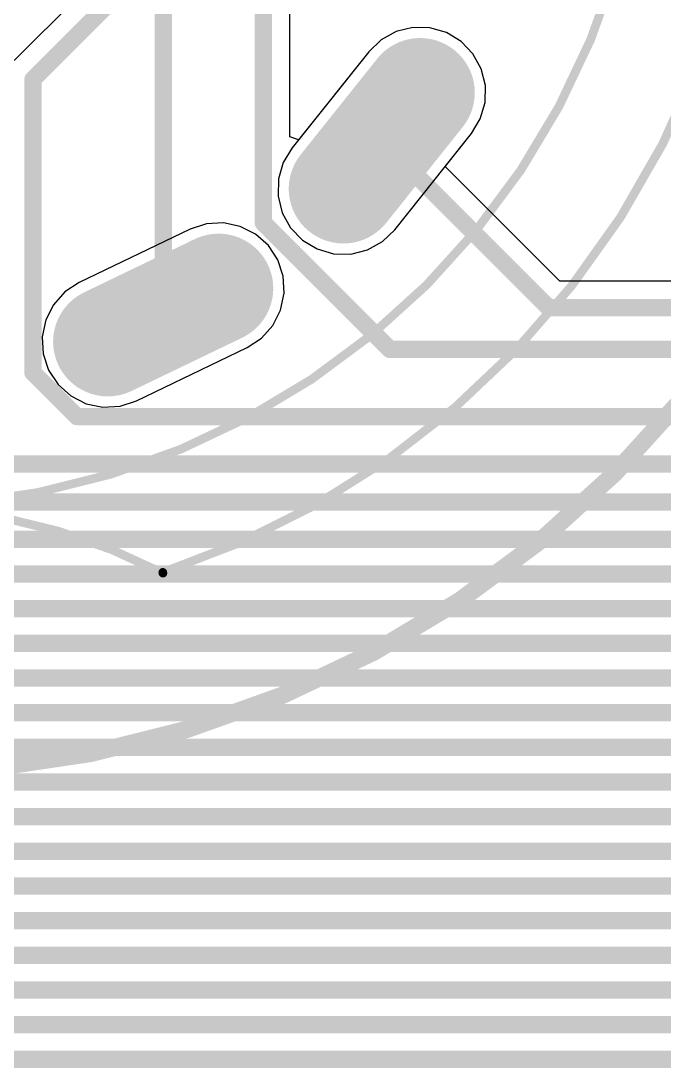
# Model space of a CAD drawing. Header units: millimetres. Extents: x 0.99 to 9.85, y 0.8 to 4.18.
# Drawn here: x 4.756 to 5.127, y 2.307 to 2.91 of the extents above; entities that cross this region are included whole.
import ezdxf

# ---------------------------------------------------------------- set-up
doc = ezdxf.new("R2010")
doc.units = ezdxf.units.MM
doc.header["$MEASUREMENT"] = 0
for name, color, linetype in [('BottomLayer', 5, 'Continuous'), ('BottomSolder', 6, 'Continuous'), ('MultiLayer', 9, 'Continuous'), ('PadHoleLayer', 156, 'Continuous'), ('TopLayer', 1, 'Continuous'), ('TopOverlay', 2, 'Continuous'), ('TopSolder', 216, 'Continuous')]:
    doc.layers.add(name, color=color, linetype=linetype)

# ---------------------------------------------------------------- blocks, each defined once
blk = doc.blocks.new('QS30_1_98')
at = {"layer": 'BottomLayer', "const_width": 0.05512}
for points in [[(0.30528, -0.19813), (0.26109, -0.25353)], [(0.18908, -0.31096), (0.12523, -0.34171)]]:
    blk.add_lwpolyline(points, dxfattribs=at)
at = {"layer": 'BottomLayer', "const_width": 0.02756}
for points in [[(0.2915, -0.19813, 1), (0.31905, -0.19813, 1)], [(0.24731, -0.25353, 1), (0.27487, -0.25353, 1)], [(0.1753, -0.31096, 1), (0.20286, -0.31096, 1)], [(0.11145, -0.34171, 1), (0.13901, -0.34171, 1)]]:
    blk.add_lwpolyline(points, format="xyb", close=True, dxfattribs=at)
at = {"layer": 'BottomSolder', "const_width": 0.06312}
for points in [[(0.30528, -0.19813), (0.26109, -0.25353)], [(0.18908, -0.31096), (0.12523, -0.34171)]]:
    blk.add_lwpolyline(points, dxfattribs=at)
at = {"layer": 'BottomSolder', "const_width": 0.03156}
for points in [[(0.2895, -0.19813, 1), (0.32105, -0.19813, 1)], [(0.24531, -0.25353, 1), (0.27687, -0.25353, 1)], [(0.1733, -0.31096, 1), (0.20486, -0.31096, 1)], [(0.10945, -0.34171, 1), (0.14101, -0.34171, 1)]]:
    blk.add_lwpolyline(points, format="xyb", close=True, dxfattribs=at)
at = {"layer": 'MultiLayer', "const_width": 0.05512}
for points in [[(0.30528, -0.19813), (0.26109, -0.25353)], [(0.18908, -0.31096), (0.12523, -0.34171)]]:
    blk.add_lwpolyline(points, dxfattribs=at)
at = {"layer": 'MultiLayer', "const_width": 0.02756}
for points in [[(0.2915, -0.19813, 1), (0.31905, -0.19813, 1)], [(0.24731, -0.25353, 1), (0.27487, -0.25353, 1)], [(0.1753, -0.31096, 1), (0.20286, -0.31096, 1)], [(0.11145, -0.34171, 1), (0.13901, -0.34171, 1)]]:
    blk.add_lwpolyline(points, format="xyb", close=True, dxfattribs=at)
at = {"layer": 'PadHoleLayer', "const_width": 0.00787}
for points in [[(0.25063, -0.24771), (0.29727, -0.18922, -1), (0.31574, -0.20395), (0.2691, -0.26244, -1)], [(0.11833, -0.33192), (0.18573, -0.29947, -1), (0.19598, -0.32075), (0.12858, -0.3532, -1)]]:
    blk.add_lwpolyline(points, format="xyb", close=True, dxfattribs=at)
at = {"layer": 'TopLayer', "const_width": 0.05512}
for points in [[(0.30528, -0.19813), (0.26109, -0.25353)], [(0.18908, -0.31096), (0.12523, -0.34171)]]:
    blk.add_lwpolyline(points, dxfattribs=at)
at = {"layer": 'TopLayer', "const_width": 0.02756}
for points in [[(0.2915, -0.19813, 1), (0.31905, -0.19813, 1)], [(0.24731, -0.25353, 1), (0.27487, -0.25353, 1)], [(0.1753, -0.31096, 1), (0.20286, -0.31096, 1)], [(0.11145, -0.34171, 1), (0.13901, -0.34171, 1)]]:
    blk.add_lwpolyline(points, format="xyb", close=True, dxfattribs=at)
at = {"layer": 'TopOverlay'}
for points, const_width in [([(0.59055, 0, 1), (-0.59055, 0, 1)], 0.01), ([(0.43701, 0, 1), (-0.43701, 0, 1)], 0.005), ([(0.15569, -0.47473, 1), (0.15819, -0.47473, 1)], 0.0025), ([(0.15576, -0.47519, 1), (0.15826, -0.47519, 1)], 0.0025)]:
    blk.add_lwpolyline(points, format="xyb", close=True, dxfattribs=dict(at, const_width=const_width))
at = {"layer": 'TopOverlay', "const_width": 0.005}
for points in [[(-0.15692, -0.47474, -6.211314), (0.15694, -0.47473)], [(-0.15701, -0.47519, -0.243188), (0.15701, -0.47519)]]:
    blk.add_lwpolyline(points, format="xyb", dxfattribs=at)
at = {"layer": 'TopSolder', "const_width": 0.06312}
for points in [[(0.30528, -0.19813), (0.26109, -0.25353)], [(0.18908, -0.31096), (0.12523, -0.34171)]]:
    blk.add_lwpolyline(points, dxfattribs=at)
at = {"layer": 'TopSolder', "const_width": 0.03156}
for points in [[(0.2895, -0.19813, 1), (0.32105, -0.19813, 1)], [(0.24531, -0.25353, 1), (0.27687, -0.25353, 1)], [(0.1733, -0.31096, 1), (0.20486, -0.31096, 1)], [(0.10945, -0.34171, 1), (0.14101, -0.34171, 1)]]:
    blk.add_lwpolyline(points, format="xyb", close=True, dxfattribs=at)

msp = doc.modelspace()

# ---------------------------------------------------------------- linework, layer by layer
at = {"layer": 'BottomLayer'}
for p, q in [((4.98214, 2.90669), (4.97254, 2.90431)), ((4.99202, 2.90651), (4.98214, 2.90669)), ((5.00153, 2.90377), (4.99202, 2.90651)), ((4.96388, 2.89953), (4.95676, 2.89266)), ((4.97254, 2.90431), (4.96388, 2.89953)), ((5.01, 2.89866), (5.00153, 2.90377)), ((5.01686, 2.89154), (5.01, 2.89866)), ((4.95676, 2.89266), (4.91258, 2.83726)), ((5.02164, 2.88289), (5.01686, 2.89154)), ((5.02402, 2.87329), (5.02164, 2.88289)), ((5.02384, 2.8634), (5.02402, 2.87329)), ((5.0211, 2.8539), (5.02384, 2.8634)), ((5.016, 2.84543), (5.0211, 2.8539)), ((4.97181, 2.79002), (5.016, 2.84543)), ((4.91258, 2.83726), (4.90747, 2.82879)), ((4.90747, 2.82879), (4.90473, 2.81929)), ((4.90473, 2.81929), (4.90455, 2.8094)), ((4.90455, 2.8094), (4.90693, 2.7998)), ((4.90693, 2.7998), (4.91171, 2.79114)), ((4.85374, 2.79034), (4.7899, 2.7596)), ((4.86314, 2.79343), (4.85374, 2.79034)), ((4.87301, 2.79399), (4.86314, 2.79343)), ((4.88269, 2.79197), (4.87301, 2.79399)), ((4.89152, 2.78751), (4.88269, 2.79197)), ((4.91171, 2.79114), (4.91857, 2.78402)), ((4.96469, 2.78316), (4.97181, 2.79002)), ((4.8989, 2.78092), (4.89152, 2.78751)), ((4.91857, 2.78402), (4.92704, 2.77892)), ((4.90431, 2.77265), (4.8989, 2.78092)), ((4.92704, 2.77892), (4.93655, 2.77618)), ((4.94644, 2.77599), (4.95603, 2.77838)), ((4.95603, 2.77838), (4.96469, 2.78316)), ((4.9074, 2.76325), (4.90431, 2.77265)), ((4.93655, 2.77618), (4.94644, 2.77599)), ((4.90796, 2.75338), (4.9074, 2.76325)), ((4.78162, 2.75418), (4.77503, 2.7468)), ((4.7899, 2.7596), (4.78162, 2.75418)), ((4.90594, 2.7437), (4.90796, 2.75338)), ((4.77503, 2.7468), (4.77058, 2.73798)), ((4.90148, 2.73487), (4.90594, 2.7437)), ((4.77058, 2.73798), (4.76856, 2.7283)), ((4.89489, 2.7275), (4.90148, 2.73487)), ((4.76856, 2.7283), (4.76911, 2.71842)), ((4.88662, 2.72208), (4.89489, 2.7275)), ((4.76911, 2.71842), (4.7722, 2.70903)), ((4.82277, 2.69133), (4.88662, 2.72208)), ((4.7722, 2.70903), (4.77762, 2.70075)), ((4.77762, 2.70075), (4.78499, 2.69416)), ((4.78499, 2.69416), (4.79382, 2.68971)), ((4.79382, 2.68971), (4.8035, 2.68769)), ((4.8035, 2.68769), (4.81338, 2.68824)), ((4.81338, 2.68824), (4.82277, 2.69133))]:
    msp.add_line(p, q, dxfattribs=at)
at = {"layer": 'TopLayer'}
for p, q in [((4.99857, 3.13374), (4.75236, 2.88754)), ((4.91129, 2.84367), (4.91129, 2.92067)), ((4.98214, 2.90669), (4.97254, 2.90431)), ((4.99202, 2.90651), (4.98214, 2.90669)), ((5.00153, 2.90377), (4.99202, 2.90651)), ((4.96388, 2.89953), (4.95676, 2.89266)), ((4.97254, 2.90431), (4.96388, 2.89953)), ((5.01, 2.89866), (5.00153, 2.90377)), ((5.01686, 2.89154), (5.01, 2.89866)), ((4.95676, 2.89266), (4.91629, 2.84192)), ((5.02164, 2.88289), (5.01686, 2.89154)), ((5.02402, 2.87329), (5.02164, 2.88289)), ((5.02384, 2.8634), (5.02402, 2.87329)), ((5.0211, 2.8539), (5.02384, 2.8634)), ((5.016, 2.84543), (5.0211, 2.8539)), ((5.00084, 2.82642), (5.016, 2.84543)), ((4.91629, 2.84192), (4.91129, 2.84367)), ((5.06696, 2.76029), (5.00084, 2.82642)), ((5.43128, 2.76029), (5.06696, 2.76029))]:
    msp.add_line(p, q, dxfattribs=at)
at = {"layer": 'TopLayer', "const_width": 0.01}
for points in [[(4.76318, 2.87672), (5.03423, 3.14777)], [(4.896, 2.794), (4.896, 2.927)], [(4.83826, 2.74084), (4.83826, 2.92352)], [(4.76318, 2.70759), (4.76318, 2.87672)], [(4.96429, 2.84134), (5.06063, 2.745)], [(4.896, 2.794), (4.969, 2.721)], [(5.06063, 2.745), (5.43128, 2.745)], [(4.969, 2.721), (5.427, 2.721)], [(4.76318, 2.70759), (4.78846, 2.68231)], [(4.78846, 2.68231), (5.43269, 2.68231)], [(4.617, 2.655), (5.424, 2.655)], [(4.61, 2.633), (5.41428, 2.633)], [(4.60316, 2.61156), (5.40744, 2.61156)], [(4.59487, 2.59156), (5.39544, 2.59156)], [(4.58659, 2.57156), (5.38716, 2.57156)], [(4.5783, 2.55156), (5.37887, 2.55156)], [(4.57002, 2.53156), (5.37059, 2.53156)], [(3.54144, 2.51156), (5.36044, 2.51156)], [(3.53044, 2.49156), (5.34987, 2.49156)], [(3.52144, 2.47156), (5.34159, 2.47156)], [(3.51173, 2.45156), (5.3333, 2.45156)], [(3.50344, 2.43156), (5.32502, 2.43156)], [(3.49101, 2.41156), (5.31674, 2.41156)], [(3.48272, 2.39156), (5.30845, 2.39156)], [(3.47444, 2.37156), (5.30017, 2.37156)], [(3.46344, 2.35156), (5.29188, 2.35156)], [(3.45015, 2.33156), (5.28244, 2.33156)], [(3.44186, 2.31156), (5.27416, 2.31156)]]:
    msp.add_lwpolyline(points, dxfattribs=at)
at = {"layer": 'TopLayer', "const_width": 0.005}
for points in [[(4.76068, 2.87672, 1), (4.76568, 2.87672, 1)], [(4.76068, 2.87672, 1), (4.76568, 2.87672, 1)], [(4.96179, 2.84134, 1), (4.96679, 2.84134, 1)], [(4.8935, 2.794, 1), (4.8985, 2.794, 1)], [(4.8935, 2.794, 1), (4.8985, 2.794, 1)], [(5.05813, 2.745, 1), (5.06313, 2.745, 1)], [(5.05813, 2.745, 1), (5.06313, 2.745, 1)], [(4.83576, 2.74084, 1), (4.84076, 2.74084, 1)], [(4.9665, 2.721, 1), (4.9715, 2.721, 1)], [(4.9665, 2.721, 1), (4.9715, 2.721, 1)], [(4.76068, 2.70759, 1), (4.76568, 2.70759, 1)], [(4.76068, 2.70759, 1), (4.76568, 2.70759, 1)], [(4.78596, 2.68231, 1), (4.79096, 2.68231, 1)], [(4.78596, 2.68231, 1), (4.79096, 2.68231, 1)]]:
    msp.add_lwpolyline(points, format="xyb", close=True, dxfattribs=at)

# ---------------------------------------------------------------- block references
msp.add_blockref('QS30_1_98', (4.6811, 3.06717))

doc.saveas('drawing.dxf')
